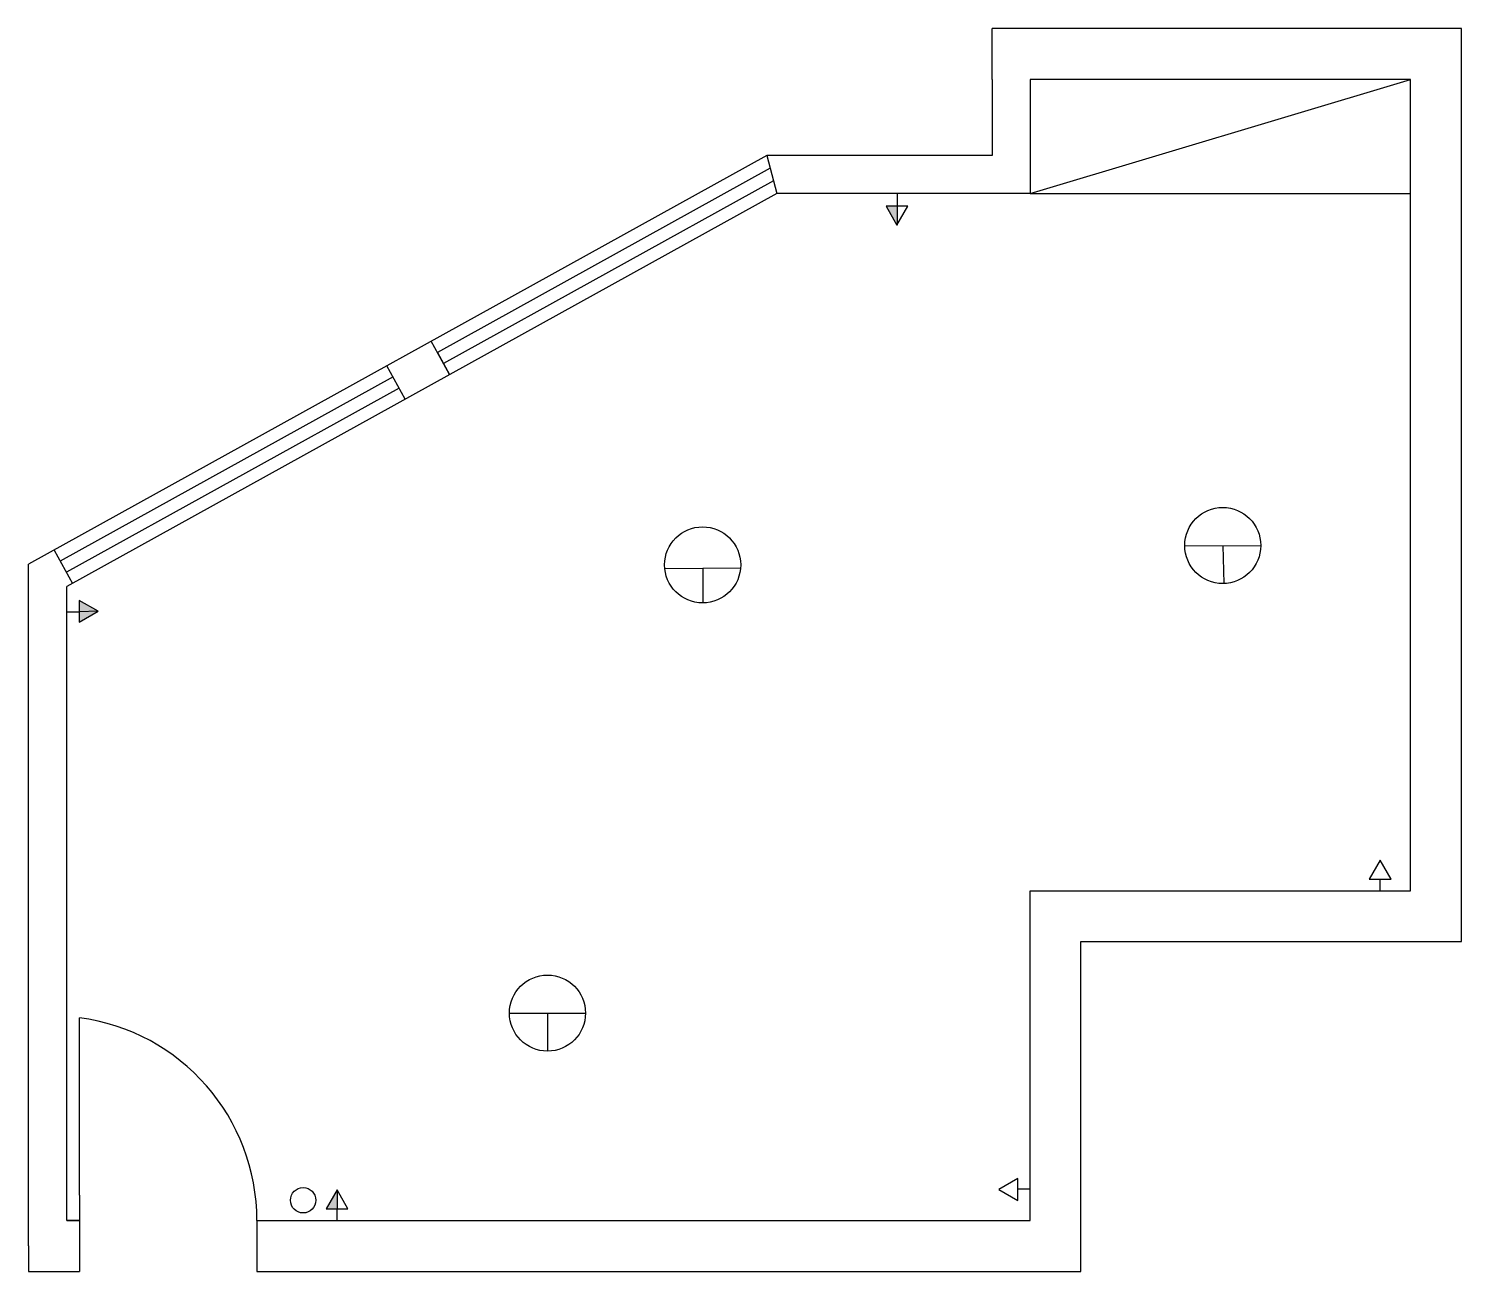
# Model space of a CAD drawing. Header units: millimetres. Extents: x 190 to 755, y 250 to 740.
import ezdxf

# ---------------------------------------------------------------- set-up
doc = ezdxf.new("R2010")
doc.units = ezdxf.units.MM

msp = doc.modelspace()

# ---------------------------------------------------------------- hatches: boundary and pattern name
h = msp.add_hatch(color=256)
h.dxf.hatch_style = 1
h.paths.add_polyline_path([(532.29, 669.8), (527.94, 669.8), (532.27, 662.3), (532.29, 662.34)])
h = msp.add_hatch(color=256)
h.dxf.hatch_style = 1
h.paths.add_polyline_path([(209.8, 514.42), (209.8, 509.92), (217.3, 510.09)])
h = msp.add_hatch(color=256)
h.dxf.hatch_style = 1
h.paths.add_polyline_path([(217.3, 510.09), (209.8, 509.92), (209.8, 505.76)])
h = msp.add_hatch(color=256)
h.dxf.hatch_style = 1
h.paths.add_polyline_path([(311.44, 282.04), (307.11, 274.54), (311.44, 274.54)])

# ---------------------------------------------------------------- linework, layer by layer
for p, q in [((754.83, 739.84), (569.83, 739.84)), ((569.83, 719.84), (569.83, 739.84)), ((754.83, 719.84), (754.83, 739.84)), ((569.83, 719.84), (569.83, 689.84)), ((734.83, 719.84), (584.83, 719.84)), ((584.83, 719.84), (584.83, 674.84)), ((584.83, 674.84), (734.83, 719.84)), ((734.83, 399.84), (734.83, 719.84)), ((754.83, 379.84), (754.83, 719.84)), ((480.96, 689.84), (189.83, 528.68)), ((484.83, 689.84), (480.96, 689.84)), ((480.96, 689.84), (484.83, 674.84)), ((569.83, 689.84), (484.83, 689.84)), ((482.25, 684.84), (351.02, 612.19)), ((482.25, 684.84), (351.05, 612.13)), ((483.54, 679.84), (353.44, 607.82)), ((484.83, 674.84), (204.87, 519.86)), ((584.83, 674.84), (484.83, 674.84)), ((532.29, 674.84), (532.29, 669.84)), ((584.83, 674.84), (734.83, 674.84)), ((532.29, 669.84), (532.29, 662.32)), ((355.86, 603.45), (348.59, 616.57)), ((351.05, 612.13), (355.86, 603.45)), ((338.36, 593.76), (331.1, 606.88)), ((333.52, 602.51), (202.28, 529.86)), ((333.52, 602.51), (202.28, 529.86)), ((335.94, 598.13), (204.7, 525.49)), ((199.86, 534.24), (207.13, 521.11)), ((645.73, 535.97), (675.73, 536.05)), ((660.73, 536.01), (661.18, 521.05)), ((189.83, 519.84), (189.83, 528.68)), ((440.7, 526.97), (470.58, 527.2)), ((455.64, 527.08), (455.74, 513.41)), ((189.83, 259.84), (189.83, 519.84)), ((204.83, 269.84), (204.83, 519.84)), ((204.83, 509.92), (209.8, 509.92)), ((217.3, 510.09), (209.8, 509.92)), ((722.79, 399.84), (722.79, 404.46)), ((584.83, 269.84), (584.83, 399.84)), ((584.83, 399.84), (734.83, 399.84)), ((604.83, 249.84), (604.83, 379.84)), ((604.83, 379.84), (734.83, 379.84)), ((734.83, 379.84), (754.83, 379.84)), ((379.44, 351.68), (409.44, 351.68)), ((394.44, 351.68), (394.44, 336.68)), ((209.83, 279.84), (209.83, 349.84)), ((209.83, 279.84), (209.83, 249.84)), ((311.44, 282.04), (311.44, 274.31)), ((584.83, 282.2), (579.87, 282.2)), ((311.44, 269.84), (311.44, 274.54)), ((209.83, 269.84), (204.83, 269.84)), ((204.83, 269.84), (209.83, 269.84)), ((279.83, 269.84), (584.83, 269.84)), ((279.83, 269.84), (279.83, 249.84)), ((189.83, 259.84), (189.83, 249.84)), ((189.83, 249.84), (209.83, 249.84)), ((279.83, 249.84), (604.83, 249.84))]:
    msp.add_line(p, q)
for points in [[(532.27, 662.3), (536.6, 669.8), (527.94, 669.8)], [(217.3, 510.09), (209.8, 514.42), (209.8, 505.76)], [(722.79, 411.96), (718.46, 404.46), (727.12, 404.46)], [(572.37, 282.13), (579.87, 277.8), (579.87, 286.46)], [(311.44, 282.04), (307.11, 274.54), (315.77, 274.54)]]:
    msp.add_lwpolyline(points, close=True)
for centre, radius in [((660.73, 536.05), 15), ((455.63, 528.41), 15), ((394.44, 351.68), 15), ((298.07, 277.87), 5)]:
    msp.add_circle(centre, radius)
msp.add_arc((199.38, 270.07), 80.45, 359.8352, 82.5367)

doc.saveas('drawing.dxf')
